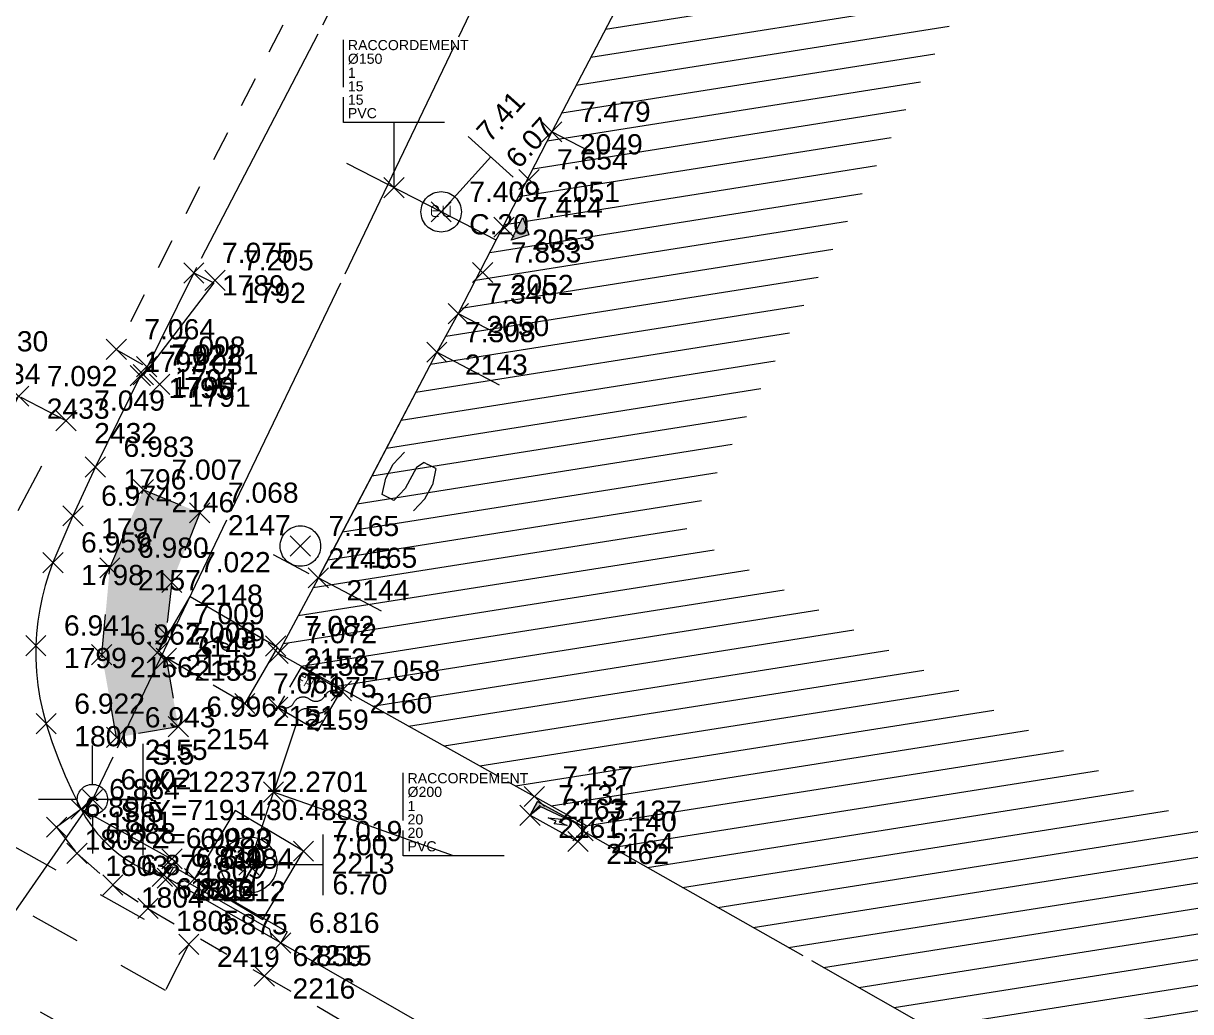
# Model space of a CAD drawing. Header units: metres. Extents: x 1223562 to 1223801, y 7191360 to 7191620.
# Drawn here: x 1223711.59 to 1223723.13, y 7191428.39 to 7191438.16 of the extents above; entities that cross this region are included whole.
import ezdxf
from ezdxf.enums import TextEntityAlignment as Align

# ---------------------------------------------------------------- set-up
doc = ezdxf.new("R2010")
doc.units = ezdxf.units.M
doc.header["$PDMODE"] = 3
doc.header["$PDSIZE"] = 0.1
for name, pattern in [('LL_0822', [2.5, 2.5, 0]), ('LL_0828', [0.8, 0.4, -0.4]), ('LL_0829', [0.6, 0.3, -0.3]), ('ML_0862', [1, 0.5, -0.5]), ('RL_1105', [2.5, 2.5, 0]), ('RL_1110', [2.5, 2.5, 0]), ('Socle_Continu', [2.5, 2.5, 0]), ('YL_2901', [2.5, 2.5, 0])]:
    doc.linetypes.add(name, pattern=pattern)
for name, color, linetype, lineweight in [('BATIH_SCS', 201, 'Socle_Continu', 13), ('ELECT_SCS', 1, 'Socle_Continu', 13), ('MARQU_SCS', 7, 'Socle_Continu', 13), ('SIGNV_SCS', 20, 'Socle_Continu', 13), ('SIGTA_SCI', 7, 'Socle_Continu', 13), ('SIGTM_PSI', 1, 'Socle_Continu', 13), ('SIGTM_SCI', 1, 'Socle_Continu', 13), ('SIGTO_PSI', 255, 'Socle_Continu', 13), ('SIGTO_SCI', 255, 'Socle_Continu', 13), ('TELEC_SCS', 3, 'Socle_Continu', 13), ('VOIRH_SCS', 7, 'Socle_Continu', 13), ('VOIRI_SCS', 7, 'Socle_Continu', 13)]:
    doc.layers.add(name, color=color, linetype=linetype, lineweight=lineweight)
for name, color, linetype, lineweight, true_color in [('BATIM_SCS', 7, 'Socle_Continu', 13, 0xdf7fff), ('EAUPL_PSI', 5, 'Socle_Continu', 13, 0x0000ff), ('EAUPL_PSS', 5, 'Socle_Continu', 13, 0x0000ff), ('EAUPL_SCI', 5, 'Socle_Continu', 13, 0x0000ff), ('EAUPL_SCS', 5, 'Socle_Continu', 13, 0x0000ff), ('EAUPL_SCT', 5, 'Socle_Continu', 13, 0x0000ff), ('EAUUS_PSI', 7, 'Socle_Continu', 13, 0x7f3f00), ('EAUUS_SCI', 7, 'Socle_Continu', 13, 0x7f3f00), ('EAUUS_SCS', 7, 'Socle_Continu', 13, 0x7f3f00), ('EAUUS_SCT', 7, 'Socle_Continu', 13, 0x7f3f00), ('SIGTR_PSS', 7, 'Socle_Continu', 13, 0x9966cc), ('SIGTS_PSS', 7, 'Socle_Continu', 13, 0x9966cc)]:
    doc.layers.add(name, color=color, linetype=linetype, lineweight=lineweight, true_color=true_color)
doc.styles.add('Reseaux', font='arial.ttf')
doc.styles.get("Standard").update_dxf_attribs({"font": 'arial.ttf'})
doc.linetypes.add('BL_0101', pattern='A,3,-0.2,0.2,-0.381,["ep",Standard,S=0.254,R=0,X=-0.2,Y=-0.1],-0.381,0.2,-0.2', length=4.562)
doc.linetypes.add('CL_0181', pattern='A,3,-0.15,0.4,-0.381,["eu",Standard,S=0.254,R=0,X=-0.2,Y=-0.1],-0.381,0.4,-0.15', length=4.862)

# ---------------------------------------------------------------- blocks, each defined once
blk = doc.blocks.new('YP_1521')
at = {"layer": 'SIGTO_SCI', "color": 7, "linetype": 'Socle_Continu'}
blk.add_point((0, 0), dxfattribs=at)
at = {"layer": 'SIGTA_SCI', "linetype": 'Socle_Continu'}
blk.add_attdef('ALT', (0.278, 0.099), '', height=0.2, dxfattribs=at)
at = {"layer": 'SIGTA_SCI', "linetype": 'Socle_Continu', "flags": 9}
blk.add_attdef('CALQUE_ALT', (1.69, -1.18), '', height=0.2, dxfattribs=at)
at = {"layer": 'SIGTM_SCI', "linetype": 'Socle_Continu'}
blk.add_attdef('MAT', (0.278, -0.223), '', height=0.2, dxfattribs=at)
at = {"layer": 'SIGTM_SCI', "linetype": 'Socle_Continu', "flags": 9}
blk.add_attdef('CALQUE_MAT', (1.69, -1.501), '', height=0.2, dxfattribs=at)
at = {"layer": 'SIGTO_SCI', "linetype": 'Socle_Continu', "flags": 9}
for tag, p in [('ID', (1.69, 0.105)), ('NATURE', (1.69, -0.216)), ('FAMILLE', (1.69, -0.538)), ('CALQUE', (1.69, -0.859)), ('PCRS', (1.69, -1.823))]:
    blk.add_attdef(tag, p, '', height=0.2, dxfattribs=at)
blk = doc.blocks.new('YP_2900')
at = {"layer": 'SIGTO_PSI', "linetype": 'Socle_Continu'}
blk.add_line((0.5, 0), (0, 0), dxfattribs=at)
at = {"layer": 'SIGTO_PSI', "linetype": 'Socle_Continu', "flags": 128}
blk.add_lwpolyline([(0.5, -0.55), (0.5, 0.55)], dxfattribs=at)
at = {"layer": 'SIGTO_PSI', "color": 7, "linetype": 'Socle_Continu'}
blk.add_point((0, 0), dxfattribs=at)
at = {"layer": 'SIGTM_PSI', "color": 1, "linetype": 'Socle_Continu'}
blk.add_attdef('MAT', (0.589, 0.345), '', height=0.2, dxfattribs=at)
at = {"layer": 'SIGTM_PSI', "linetype": 'Socle_Continu', "flags": 9}
blk.add_attdef('CALQUE_MAT', (1.598, -0.695), '', height=0.2, dxfattribs=at)
at = {"layer": 'SIGTO_PSI', "linetype": 'Socle_Continu', "flags": 9}
for tag, p in [('ID', (1.598, 0.59)), ('NATURE', (1.598, 0.269)), ('FAMILLE', (1.598, -0.052)), ('CALQUE', (1.598, -0.374)), ('PCRS', (1.598, -1.016))]:
    blk.add_attdef(tag, p, '', height=0.2, dxfattribs=at)
at = {"layer": 'SIGTO_PSI', "linetype": 'Socle_Continu'}
for tag, p in [('X=', (0.589, 0.075)), ('Y=', (0.589, -0.204)), ('Z=', (0.589, -0.482))]:
    blk.add_attdef(tag, p, '', height=0.2, dxfattribs=at)
blk = doc.blocks.new('LP_0841')
at = {"layer": 'VOIRI_SCS', "linetype": 'Socle_Continu', "flags": 128}
blk.add_lwpolyline([(0, 0), (0, 0.5), (1, 0)], dxfattribs=at)
at = {"layer": 'VOIRI_SCS', "linetype": 'Socle_Continu', "flags": 9}
for tag, p in [('ID', (1.428, 0.548)), ('NATURE', (1.428, 0.227)), ('FAMILLE', (1.428, -0.095)), ('CALQUE', (1.428, -0.416)), ('PCRS', (1.428, -0.737))]:
    blk.add_attdef(tag, p, '', height=0.2, dxfattribs=at)
blk = doc.blocks.new('LP_0842')
at = {"layer": 'VOIRI_SCS', "linetype": 'Socle_Continu', "flags": 128}
blk.add_lwpolyline([(1, 0), (1, 0.5), (0, 0)], dxfattribs=at)
at = {"layer": 'VOIRI_SCS', "linetype": 'Socle_Continu', "flags": 9}
for tag, p in [('ID', (1.488, 0.614)), ('NATURE', (1.488, 0.292)), ('FAMILLE', (1.488, -0.029)), ('CALQUE', (1.488, -0.35)), ('PCRS', (1.488, -0.672))]:
    blk.add_attdef(tag, p, '', height=0.2, dxfattribs=at)
blk = doc.blocks.new('HP_0569')
at = {"layer": 'SIGNV_SCS', "linetype": 'Socle_Continu'}
blk.add_line((-0.2, -0.2), (0.2, -0.2), dxfattribs=at)
blk.add_circle((0, 0), 0.2, dxfattribs=at)
at = {"layer": 'SIGNV_SCS', "linetype": 'Socle_Continu', "flags": 9}
for tag, p in [('ID', (0.713, 0.595)), ('NATURE', (0.713, 0.273)), ('FAMILLE', (0.713, -0.048)), ('CALQUE', (0.713, -0.369)), ('PCRS', (0.713, -0.69))]:
    blk.add_attdef(tag, p, '', height=0.2, dxfattribs=at)
blk = doc.blocks.new('IP_0645')
at = {"layer": 'TELEC_SCS', "linetype": 'Socle_Continu'}
h = blk.add_hatch(color=256, dxfattribs=at)
edge = h.paths.add_edge_path()
edge.add_ellipse((0.552, 0.603), major_axis=(-0.0325, 0.0325), ratio=1, start_angle=-134.959, end_angle=45.041, ccw=False)
edge.add_ellipse((0.552, 0.603), major_axis=(0.0325, 0.0325), ratio=1, start_angle=135.041, end_angle=315.041, ccw=False)
h = blk.add_hatch(color=256, dxfattribs=at)
edge = h.paths.add_edge_path()
edge.add_ellipse((0.414, 0.404), major_axis=(0.0324, 0.0324), ratio=1, start_angle=-44.959, end_angle=135.041, ccw=False)
edge.add_ellipse((0.414, 0.404), major_axis=(0.0324, 0.0324), ratio=1, start_angle=135.041, end_angle=315.041, ccw=False)
at = {"layer": 'TELEC_SCS', "linetype": 'Socle_Continu', "flags": 128}
blk.add_lwpolyline([(0, 1), (1, 1), (1, 0), (0, 0)], close=True, dxfattribs=at)
at = {"layer": 'TELEC_SCS', "linetype": 'Socle_Continu'}
for points in [[(0.47, 0.622, 0.070816), (0.429, 0.592, 0.035655), (0.413, 0.573, 0.098491)], [(0.55, 0.649, 0.060394), (0.492, 0.633, 0.025244), (0.47, 0.622, 0.098491)], [(0.598, 0.603, 0.098311), (0.594, 0.621, 0.098491), (0.584, 0.636, 0.098491), (0.57, 0.646, 0.098491), (0.552, 0.649, 0.098491), (0.534, 0.646, 0.098491), (0.52, 0.636, 0.098491), (0.51, 0.621, 0.098491), (0.506, 0.603, 0.000179), (0.506, 0.603, 0.098491)], [(0.506, 0.603, 0.098311), (0.51, 0.586, 0.098491), (0.52, 0.571, 0.098491), (0.534, 0.561, 0.098491), (0.552, 0.557, 0.098491), (0.57, 0.561, 0.098491), (0.584, 0.571, 0.098491), (0.594, 0.586, 0.098491), (0.598, 0.603, 0.000179), (0.598, 0.603, 0.098491)], [(0.378, 0.5, 0.062521), (0.367, 0.41, 0.003745), (0.367, 0.404, 0.098491)], [(0.413, 0.573, 0.059478), (0.388, 0.529, 0.035459), (0.378, 0.5, 0.098491)], [(0.46, 0.404, 0.098311), (0.457, 0.422, 0.098491), (0.447, 0.437, 0.098491), (0.432, 0.447, 0.098491), (0.414, 0.45, 0.098491), (0.397, 0.447, 0.098491), (0.382, 0.437, 0.098491), (0.372, 0.422, 0.098491), (0.369, 0.404, 0.000179), (0.369, 0.404, 0.098491)], [(0.369, 0.404, 0.098311), (0.372, 0.387, 0.098491), (0.382, 0.372, 0.098491), (0.397, 0.362, 0.098491), (0.414, 0.359, 0.098491), (0.432, 0.362, 0.098491), (0.447, 0.372, 0.098491), (0.457, 0.387, 0.098491), (0.46, 0.404, 0.000179), (0.46, 0.404, 0.098491)]]:
    blk.add_lwpolyline(points, format="xyb", dxfattribs=at)
at = {"layer": 'TELEC_SCS', "linetype": 'Socle_Continu', "flags": 9}
for tag, p in [('ID', (1.139, 0.951)), ('NATURE', (1.139, 0.63)), ('FAMILLE', (1.139, 0.309)), ('CALQUE', (1.139, -0.012)), ('PCRS', (1.139, -0.334))]:
    blk.add_attdef(tag, p, '', height=0.2, dxfattribs=at)
blk = doc.blocks.new('BP_0086')
at = {"layer": 'EAUPL_SCS', "linetype": 'Socle_Continu', "flags": 128}
blk.add_lwpolyline([(1, 0.001), (0.999, 1.001), (-0.001, 1), (0, 0)], close=True, dxfattribs=at)
at = {"layer": 'EAUPL_SCS', "linetype": 'Socle_Continu', "const_width": 0.0188, "flags": 128}
for points in [[(0.185, 0.762), (0.114, 0.762, -0.424), (0.072, 0.804), (0.072, 0.874, -0.997785), (0.185, 0.874), (0.185, 0.846), (0.086, 0.846)], [(0.255, 0.677), (0.255, 0.93), (0.318, 0.93, -0.410802), (0.367, 0.881), (0.367, 0.808, -0.396178), (0.318, 0.762), (0.269, 0.762)]]:
    blk.add_lwpolyline(points, format="xyb", dxfattribs=at)
at = {"layer": 'EAUPL_SCS', "linetype": 'Socle_Continu', "flags": 128}
for points in [[(0.125, 0.063, 0.308109), (0.25, 0.25, -0.498161), (0.5, 0.5, 0.49989), (0.749, 0.751, -0.306811), (0.874, 0.938)], [(0.937, 0.563, -0.49989), (0.687, 0.313, 0.49989), (0.437, 0.063)], [(0.719, 0.063, -0.52802), (0.844, 0.157, 0.528439), (0.969, 0.251)]]:
    blk.add_lwpolyline(points, format="xyb", dxfattribs=at)
at = {"layer": 'EAUPL_SCS', "linetype": 'Socle_Continu', "flags": 9}
for tag, p in [('ID', (1.494, 0.906)), ('NATURE', (1.494, 0.585)), ('FAMILLE', (1.494, 0.263)), ('CALQUE', (1.494, -0.058)), ('PCRS', (1.494, -0.379))]:
    blk.add_attdef(tag, p, '', height=0.2, dxfattribs=at)
blk = doc.blocks.new('FP_0406')
at = {"layer": 'ELECT_SCS', "linetype": 'Socle_Continu'}
blk.add_hatch(color=256, dxfattribs=at).paths.add_polyline_path([(0, 0), (0, 0.286), (1, 0.286), (0.1, 0.229)])
at = {"layer": 'ELECT_SCS', "linetype": 'Socle_Continu', "flags": 128}
blk.add_lwpolyline([(0, 0.286), (0, 0), (1, 0), (1, 0.286)], close=True, dxfattribs=at)
at = {"layer": 'ELECT_SCS', "linetype": 'Socle_Continu'}
blk.add_lwpolyline([(0, 0), (0, 0.286), (1, 0.286), (0.1, 0.229)], close=True, dxfattribs=at)
at = {"layer": 'ELECT_SCS', "linetype": 'Socle_Continu', "flags": 128}
blk.add_lwpolyline([(0.689, 0.161), (0.466, 0.074), (0.473, 0.136), (0.314, 0.12), (0.54, 0.215), (0.526, 0.147), (0.689, 0.161)], dxfattribs=at)
at = {"layer": 'ELECT_SCS', "linetype": 'Socle_Continu', "flags": 9}
for tag, p in [('ID', (1.244, 0.678)), ('NATURE', (1.244, 0.357)), ('FAMILLE', (1.244, 0.035)), ('CALQUE', (1.244, -0.286)), ('PCRS', (1.244, -0.607))]:
    blk.add_attdef(tag, p, '', height=0.2, dxfattribs=at)
blk = doc.blocks.new('BP_0084')
at = {"layer": 'EAUPL_SCS', "linetype": 'Socle_Continu'}
blk.add_lwpolyline([(0, 0), (1, 0), (1, 1), (0, 1)], close=True, dxfattribs=at)
at = {"layer": 'EAUPL_SCS', "linetype": 'Socle_Continu', "const_width": 0.0235, "flags": 128}
for points in [[(0.464, 0.398), (0.376, 0.398, -0.424), (0.323, 0.451), (0.323, 0.54, -0.997785), (0.464, 0.54), (0.464, 0.504), (0.341, 0.504)], [(0.552, 0.292), (0.552, 0.61), (0.631, 0.61, -0.410802), (0.693, 0.548), (0.693, 0.457, -0.396178), (0.631, 0.398), (0.57, 0.398)]]:
    blk.add_lwpolyline(points, format="xyb", dxfattribs=at)
at = {"layer": 'EAUPL_SCS', "linetype": 'Socle_Continu'}
blk.add_circle((0.5, 0.5), 0.353, dxfattribs=at)
at = {"layer": 'EAUPL_SCS', "linetype": 'Socle_Continu', "flags": 9}
for tag, p in [('ID', (1.321, 1.197)), ('NATURE', (1.321, 0.875)), ('FAMILLE', (1.321, 0.554)), ('CALQUE', (1.321, 0.233)), ('PCRS', (1.321, -0.088)), ('TYPE', (1.321, -0.41))]:
    blk.add_attdef(tag, p, '', height=0.2, dxfattribs=at)
blk = doc.blocks.new('BP_2055')
at = {"layer": 'EAUPL_PSS', "linetype": 'Socle_Continu'}
blk.add_lwpolyline([(0, 0.16), (1, 0.16), (1, 0), (0, 0)], close=True, dxfattribs=at)
at = {"layer": 'EAUPL_PSS', "linetype": 'Socle_Continu', "flags": 128}
blk.add_lwpolyline([(0.92, 0), (0.8742, 0.08), (0.1258, 0.08), (0.08, 0)], dxfattribs=at)
at = {"layer": 'EAUPL_PSS', "linetype": 'Socle_Continu', "flags": 9}
for tag, p in [('ID', (1.896, 0.2444)), ('NATURE', (1.896, -0.0769)), ('FAMILLE', (1.896, -0.3982)), ('CALQUE', (1.896, -0.7195)), ('PCRS', (1.896, -1.0408))]:
    blk.add_attdef(tag, p, '', height=0.2, dxfattribs=at)
blk = doc.blocks.new('YP_2903')
at = {"layer": 'SIGTR_PSS', "color": 1, "linetype": 'Socle_Continu'}
blk.add_line((0, 0.15), (0, 0.533), dxfattribs=at)
at = {"layer": 'SIGTR_PSS', "color": 5, "linetype": 'Socle_Continu'}
blk.add_line((-0.15, 0), (-0.533, 0), dxfattribs=at)
at = {"layer": 'SIGTR_PSS', "color": 3, "linetype": 'Socle_Continu'}
blk.add_line((0.15, 0), (0.533, 0), dxfattribs=at)
at = {"layer": 'SIGTR_PSS', "color": 2, "linetype": 'Socle_Continu'}
blk.add_line((0, -0.15), (0, -0.533), dxfattribs=at)
at = {"layer": 'SIGTR_PSS', "color": 4, "linetype": 'Socle_Continu'}
blk.add_circle((0, 0), 0.15, dxfattribs=at)
at = {"layer": 'SIGTR_PSS', "linetype": 'Socle_Continu', "flags": 9}
for tag, p in [('ID', (1.343, 0.305)), ('NATURE', (1.343, -0.016)), ('FAMILLE', (1.343, -0.337)), ('CALQUE', (1.343, -0.659)), ('PCRS', (1.343, -0.98))]:
    blk.add_attdef(tag, p, '', height=0.2, dxfattribs=at)
blk = doc.blocks.new('RP_1123')
at = {"layer": 'BATIM_SCS', "linetype": 'Socle_Continu'}
for p, q in [((0, 0.25), (0, 0)), ((0.8976, 0), (0.8976, 0.25)), ((0.3647, 0.1875), (0.4208, 0.2032)), ((0.3647, 0.1875), (0.3647, 0.1562)), ((0.4769, 0.2032), (0.4208, 0.2032)), ((0.4769, 0.2032), (0.533, 0.1875)), ((0.3647, 0.1407), (0.3647, 0.1562)), ((0.3647, 0.1407), (0.3927, 0.125)), ((0.3927, 0.125), (0.4769, 0.125)), ((0.4769, 0.125), (0.533, 0.1094)), ((0.533, 0.1094), (0.533, 0.0938)), ((0.533, 0.0938), (0.533, 0.0625)), ((0.4208, 0.0469), (0.3647, 0.0625)), ((0.4769, 0.0469), (0.4208, 0.0469)), ((0.533, 0.0625), (0.4769, 0.0469)), ((0, 0), (0.8976, 0))]:
    blk.add_line(p, q, dxfattribs=at)
at = {"layer": 'BATIM_SCS', "linetype": 'Socle_Continu', "flags": 9}
for tag, p in [('ID', (1.2471, 0.8053)), ('NATURE', (1.2471, 0.484)), ('FAMILLE', (1.2471, 0.1627)), ('CALQUE', (1.2471, -0.1586)), ('PCRS', (1.2471, -0.4798))]:
    blk.add_attdef(tag, p, '', height=0.2, dxfattribs=at)
blk = doc.blocks.new('RP_1121')
at = {"layer": 'BATIM_SCS', "linetype": 'Socle_Continu'}
blk.add_hatch(color=256, dxfattribs=at).paths.add_polyline_path([(0.4376, 0.086), (0.5001, 0.1722), (0.5626, 0.0859)])
for p, q in [((0.0002, 0.276), (0, 0)), ((1, -0.0007), (1.0002, 0.2753)), ((0.4376, 0.086), (0.5001, 0.1722)), ((0.5001, 0.1722), (0.5626, 0.0859)), ((0.5626, 0.0859), (0.4376, 0.086))]:
    blk.add_line(p, q, dxfattribs=at)
at = {"layer": 'BATIM_SCS', "linetype": 'Socle_Continu', "flags": 9}
for tag, p in [('ID', (1.4315, 0.6509)), ('NATURE', (1.4315, 0.3296)), ('FAMILLE', (1.4315, 0.0083)), ('CALQUE', (1.4315, -0.313)), ('PCRS', (1.4315, -0.6343))]:
    blk.add_attdef(tag, p, '', height=0.2, dxfattribs=at)
blk = doc.blocks.new('CP_0162')
at = {"layer": 'EAUUS_SCS', "linetype": 'Socle_Continu', "const_width": 0.01, "flags": 128}
for points in [[(-0.025, -0.045), (-0.07, -0.045, -0.405328), (-0.096, -0.018), (-0.096, 0.027, -0.999132), (-0.025, 0.027), (-0.025, 0.009), (-0.087, 0.009)], [(0.019, 0.062), (0.019, -0.013, 0.410802), (0.05, -0.045), (0.09, -0.045), (0.09, 0.062)]]:
    blk.add_lwpolyline(points, format="xyb", dxfattribs=at)
at = {"layer": 'EAUUS_SCS', "linetype": 'Socle_Continu'}
blk.add_circle((0, 0), 0.2, dxfattribs=at)
at = {"layer": 'EAUUS_SCS', "linetype": 'Socle_Continu', "flags": 9}
for tag, p in [('ID', (0.618, 0.522)), ('NATURE', (0.618, 0.2)), ('FAMILLE', (0.618, -0.121)), ('CALQUE', (0.618, -0.442)), ('PCRS', (0.618, -0.763))]:
    blk.add_attdef(tag, p, '', height=0.2, dxfattribs=at)
blk = doc.blocks.new('CP_2101')
at = {"layer": 'EAUUS_PSI', "linetype": 'Socle_Continu'}
blk.add_line((0.733, 0), (0, 0), dxfattribs=at)
at = {"layer": 'EAUUS_PSI', "linetype": 'Socle_Continu', "flags": 128}
blk.add_lwpolyline([(0.733, -0.3), (0.733, 0.3)], dxfattribs=at)
at = {"layer": 'EAUUS_PSI', "linetype": 'Socle_Continu'}
blk.add_point((0, 0), dxfattribs=at)
at = {"layer": 'EAUUS_PSI', "linetype": 'Socle_Continu', "style": 'Reseaux', "flags": 9}
for tag, p in [('ID', (2.525, 0.541)), ('NATURE', (2.525, 0.22))]:
    blk.add_attdef(tag, p, '', height=0.2, dxfattribs=at)
at = {"layer": 'EAUUS_PSI', "linetype": 'Socle_Continu'}
for tag, p in [('TAMPON', (0.824, 0.196)), ('RADIER', (0.824, -0.192))]:
    blk.add_attdef(tag, text='', height=0.2, dxfattribs=at).set_placement(p, align=Align.MIDDLE_LEFT)
at = {"layer": 'EAUUS_PSI', "linetype": 'Socle_Continu', "flags": 9}
for tag, p in [('FAMILLE', (2.525, -0.101)), ('CALQUE', (2.525, -0.423)), ('PCRS', (2.525, -0.744))]:
    blk.add_attdef(tag, p, '', height=0.2, dxfattribs=at)
blk = doc.blocks.new('*U101')
at = {"layer": 'EAUUS_SCI', "linetype": 'Socle_Continu'}
blk.add_line((0, 1.285), (0, 0), dxfattribs=at)
at = {"layer": 'EAUUS_SCI', "linetype": 'Socle_Continu', "flags": 128}
blk.add_lwpolyline([(1, 1.285), (-1, 1.285), (-1, 2.923)], dxfattribs=at)
at = {"layer": 'EAUUS_SCI', "linetype": 'Socle_Continu'}
blk.add_point((0, 0), dxfattribs=at)
for tag, p in [('TYPE', (-0.911, 2.718)), ('DIAM', (-0.911, 2.448)), ('NBR', (-0.911, 2.17)), ('LARG', (-0.911, 1.904)), ('HAUT', (-0.911, 1.638)), ('MATER', (-0.911, 1.372))]:
    blk.add_attdef(tag, p, '', height=0.2, dxfattribs=at)
at = {"layer": 'EAUUS_SCI', "linetype": 'Socle_Continu', "flags": 9}
for tag, p in [('ID', (2.47, 1.418)), ('NATURE', (2.47, 1.097)), ('FAMILLE', (2.47, 0.776)), ('CALQUE', (2.47, 0.454))]:
    blk.add_attdef(tag, p, '', height=0.2, dxfattribs=at)
blk = doc.blocks.new('*U116')
at = {"layer": 'EAUPL_SCI', "linetype": 'Socle_Continu'}
blk.add_line((3.563, -1.26), (0, 0), dxfattribs=at)
at = {"layer": 'EAUPL_SCI', "linetype": 'Socle_Continu', "flags": 128}
blk.add_lwpolyline([(4.563, -1.26), (2.563, -1.26), (2.563, 0.379)], dxfattribs=at)
at = {"layer": 'EAUPL_SCI', "linetype": 'Socle_Continu'}
blk.add_point((0, 0), dxfattribs=at)
at = {"layer": 'EAUPL_SCI', "linetype": 'Socle_Continu', "flags": 9}
for tag, p in [('ID', (2.47, 1.418)), ('NATURE', (2.47, 1.097)), ('FAMILLE', (2.47, 0.776)), ('CALQUE', (2.47, 0.454))]:
    blk.add_attdef(tag, p, '', height=0.2, dxfattribs=at)
at = {"layer": 'EAUPL_SCI', "linetype": 'Socle_Continu'}
for tag, p in [('TYPE', (2.651, 0.173)), ('DIAM', (2.651, -0.097)), ('NBR', (2.651, -0.375)), ('LARG', (2.651, -0.641)), ('HAUT', (2.651, -0.907)), ('MATER', (2.651, -1.173))]:
    blk.add_attdef(tag, p, '', height=0.2, dxfattribs=at)
blk = doc.blocks.new('BP_2051')
at = {"layer": 'EAUPL_PSI', "linetype": 'Socle_Continu'}
blk.add_line((0.733, 0), (0, 0), dxfattribs=at)
at = {"layer": 'EAUPL_PSI', "linetype": 'Socle_Continu', "flags": 128}
blk.add_lwpolyline([(0.733, -0.3), (0.733, 0.3)], dxfattribs=at)
at = {"layer": 'EAUPL_PSI', "linetype": 'Socle_Continu'}
blk.add_point((0, 0), dxfattribs=at)
for tag, p in [('TAMPON', (0.824, 0.196)), ('RADIER', (0.824, -0.192))]:
    blk.add_attdef(tag, text='', height=0.2, dxfattribs=at).set_placement(p, align=Align.MIDDLE_LEFT)
at = {"layer": 'EAUPL_PSI', "linetype": 'Socle_Continu', "style": 'Reseaux', "flags": 9}
for tag, p in [('ID', (2.428, 0.07)), ('NATURE', (2.428, -0.251))]:
    blk.add_attdef(tag, p, '', height=0.2, dxfattribs=at)
at = {"layer": 'EAUPL_PSI', "linetype": 'Socle_Continu', "flags": 9}
for tag, p in [('FAMILLE', (2.428, -0.573)), ('CALQUE', (2.428, -0.894)), ('PCRS', (2.428, -1.215))]:
    blk.add_attdef(tag, p, '', height=0.2, dxfattribs=at)

msp = doc.modelspace()

# ---------------------------------------------------------------- hatches: boundary and pattern name
at = {"layer": 'BATIH_SCS', "linetype": 'Socle_Continu'}
h = msp.add_hatch(dxfattribs=at)
h.set_pattern_fill('RL_1107', color=256, angle=324, pattern_type=2)
h.set_pattern_definition([(9, (0, 0), (-0.03910861626, 0.246922085149), [])])
h.paths.add_polyline_path([(1223734.774, 7191458.11), (1223737.57, 7191460.468), (1223738.179, 7191460.991), (1223741.047, 7191463.032), (1223741.806, 7191463.43), (1223744.902, 7191465.188), (1223746.432, 7191466.015), (1223746.502, 7191466.045), (1223747.824, 7191466.636), (1223750.884, 7191468.054), (1223748.434, 7191474.756), (1223748.165, 7191475.484), (1223748.281, 7191475.526), (1223751.777, 7191476.792), (1223754.931, 7191477.924), (1223754.885, 7191478.05), (1223760.818, 7191480.183), (1223761.947, 7191480.614), (1223764.032, 7191481.369), (1223764.066, 7191481.273), (1223765.561, 7191481.815), (1223769.056, 7191483.061), (1223773.425, 7191484.644), (1223774.643, 7191485.075), (1223778.453, 7191486.464), (1223777.426, 7191489.283), (1223773.629, 7191487.899), (1223772.414, 7191487.469), (1223768.034, 7191485.881), (1223767.366, 7191485.639), (1223767.322, 7191485.761), (1223766.466, 7191485.451), (1223766.504, 7191485.348), (1223765.864, 7191485.116), (1223765.83, 7191485.21), (1223764.999, 7191484.909), (1223760.9, 7191483.426), (1223759.774, 7191482.996), (1223753.801, 7191480.848), (1223751.033, 7191479.829), (1223751.071, 7191479.726), (1223750.957, 7191479.685), (1223750.9, 7191479.842), (1223750.782, 7191479.8), (1223749.847, 7191479.464), (1223749.904, 7191479.304), (1223749.94, 7191479.205), (1223749.904, 7191479.304), (1223747.263, 7191478.348), (1223744.312, 7191477.287), (1223744.471, 7191476.835), (1223745.617, 7191473.722), (1223747.119, 7191469.616), (1223746.581, 7191469.366), (1223745.31, 7191468.798), (1223745.135, 7191468.725), (1223743.448, 7191467.812), (1223740.344, 7191466.049), (1223740.343, 7191466.05), (1223739.497, 7191465.606), (1223739.411, 7191465.55), (1223736.329, 7191463.357), (1223735.626, 7191462.753), (1223732.761, 7191460.337), (1223732.069, 7191459.667), (1223729.39, 7191457.078), (1223728.664, 7191456.399), (1223727.217, 7191454.748), (1223726.804, 7191454.242), (1223725.113, 7191451.913), (1223725.062, 7191451.944), (1223724.339, 7191450.834, 0.014624), (1223723.451, 7191449.516, 0.01629), (1223722.554, 7191447.99), (1223721.85, 7191446.726), (1223721.08, 7191445.259), (1223720.409, 7191443.969), (1223719.859, 7191442.869), (1223719.239, 7191441.685), (1223719.239, 7191441.686), (1223718.761, 7191440.858), (1223717.859, 7191439.088), (1223716.812, 7191437.09), (1223715.887, 7191435.293), (1223715.675, 7191434.911), (1223714.504, 7191432.68), (1223714.106, 7191431.934), (1223716.64, 7191430.518), (1223717.15, 7191430.233), (1223717.12, 7191430.179), (1223721.513, 7191427.684), (1223722.195, 7191427.297), (1223722.452, 7191427.162), (1223722.733, 7191427.005), (1223727.812, 7191424.096), (1223727.846, 7191424.157), (1223728.029, 7191424.052), (1223728.048, 7191424.087), (1223728.9, 7191423.572), (1223729.743, 7191423.046), (1223729.905, 7191422.946), (1223729.889, 7191422.92), (1223732.78, 7191421.284), (1223735.413, 7191419.743), (1223736.903, 7191422.347), (1223718.126, 7191433.125), (1223718.316, 7191433.487), (1223718.534, 7191433.88), (1223719.474, 7191435.707), (1223720.524, 7191437.711), (1223721.398, 7191439.426), (1223721.877, 7191440.256), (1223722.53, 7191441.502), (1223723.081, 7191442.606), (1223723.739, 7191443.87), (1223724.489, 7191445.3), (1223725.182, 7191446.543, -0.016433), (1223725.986, 7191447.913, -0.015305), (1223726.815, 7191449.138), (1223726.886, 7191449.248), (1223729.181, 7191452.411), (1223729.507, 7191452.81), (1223730.823, 7191454.31), (1223731.457, 7191454.905), (1223734.155, 7191457.51)])
h.paths.add_polyline_path([(1223732.43, 7191459.9), (1223732.516, 7191459.984), (1223732.531, 7191459.882)], flags=16)
h.paths.add_polyline_path([(1223729.131, 7191456.718), (1223729.145, 7191456.613), (1223729.04, 7191456.633)], flags=16)
h.paths.add_polyline_path([(1223735.986, 7191462.956), (1223736.074, 7191463.032), (1223736.082, 7191462.934)], flags=16)
h.paths.add_polyline_path([(1223724.888, 7191451.282), (1223724.93, 7191451.187), (1223724.826, 7191451.185)], flags=16)
h.paths.add_polyline_path([(1223739.918, 7191465.73), (1223740.027, 7191465.787), (1223740.013, 7191465.682)], flags=16)
h.paths.add_polyline_path([(1223745.901, 7191468.968), (1223746.06, 7191469.039), (1223746.016, 7191468.925)], flags=16)
h.paths.add_polyline_path([(1223719.668, 7191442.319), (1223719.706, 7191442.206), (1223719.592, 7191442.173)], flags=16)
h.paths.add_polyline_path([(1223716.525, 7191436.243), (1223716.585, 7191436.07), (1223716.409, 7191436.019)], flags=16)
h.paths.add_polyline_path([(1223750.285, 7191479.53), (1223750.402, 7191479.572), (1223750.373, 7191479.47)], flags=16)
h.paths.add_polyline_path([(1223752.865, 7191480.362), (1223753.083, 7191480.442), (1223753.02, 7191480.277)], flags=16)
h.paths.add_polyline_path([(1223721.939, 7191427.64), (1223721.939, 7191427.541), (1223721.854, 7191427.589)], flags=16)
h.paths.add_polyline_path([(1223729.413, 7191423.456), (1223729.42, 7191423.35), (1223729.314, 7191423.415)], flags=16)
h.paths.add_polyline_path([(1223760.298, 7191483.104), (1223760.438, 7191483.158), (1223760.399, 7191483.05)], flags=16)
h.paths.add_polyline_path([(1223771.667, 7191487.085), (1223771.841, 7191487.148), (1223771.79, 7191487.017)], flags=16)
h.paths.add_polyline_path([(1223774.047, 7191487.978), (1223774.16, 7191488.019), (1223774.127, 7191487.934)], flags=16)
at = {"layer": 'VOIRH_SCS', "linetype": 'Socle_Continu'}
h = msp.add_hatch(dxfattribs=at)
h.set_pattern_fill('LL_0828', color=256, pattern_type=2)
h.set_pattern_definition([(0, (0, 0), (0, 0.1099852), [0.0635, -0.127]), (120, (0, 0), (-0.0952499772403, -0.0549926), [0.0635, -0.127]), (60, (0.0635, 0), (-0.0952499772403, 0.0549926), [0.0635, -0.127])])
h.paths.add_polyline_path([(1223703.48, 7191437.041), (1223702.909, 7191437.03), (1223702.097, 7191437.051), (1223702.083, 7191436.456), (1223702.895, 7191436.445), (1223702.919, 7191436.419), (1223703.521, 7191436.449), (1223704.007, 7191436.717), (1223703.938, 7191436.793)])
h.paths.add_polyline_path([(1223704.514, 7191437.26), (1223703.978, 7191437.525), (1223704.447, 7191438.466), (1223704.976, 7191438.185)])
h.paths.add_polyline_path([(1223712.773, 7191433.551), (1223713.331, 7191433.323), (1223713.055, 7191432.636), (1223712.994, 7191432.123), (1223712.912, 7191431.939), (1223713, 7191431.885), (1223713.118, 7191431.208), (1223712.509, 7191431.102), (1223712.362, 7191431.92), (1223712.442, 7191432.779)])
h.paths.add_polyline_path([(1223706.959, 7191421.024), (1223706.433, 7191421.343), (1223706.655, 7191421.704), (1223706.784, 7191421.849), (1223707.159, 7191422.194), (1223707.727, 7191422.418), (1223708.221, 7191422.477), (1223708.307, 7191421.894), (1223707.89, 7191421.82), (1223707.502, 7191421.655), (1223707.18, 7191421.393)])
h.paths.add_polyline_path([(1223709.503, 7191421.246), (1223709.795, 7191421.779), (1223710.504, 7191421.375), (1223710.202, 7191420.86)])
h.paths.add_polyline_path([(1223697.61, 7191427.897), (1223697.999, 7191428.363), (1223698.426, 7191427.997), (1223698.724, 7191427.431), (1223698.798, 7191426.84), (1223698.678, 7191426.044), (1223698.099, 7191426.322), (1223698.127, 7191426.421), (1223698.172, 7191426.848), (1223698.124, 7191427.259), (1223697.922, 7191427.623)])

# ---------------------------------------------------------------- linework, layer by layer
at = {"layer": 'BATIM_SCS', "linetype": 'RL_1105'}
msp.add_polyline3d([(1223721.08, 7191445.259, 8.017), (1223720.409, 7191443.969, 7.912), (1223719.859, 7191442.869, 7.852), (1223719.248, 7191441.703, 7.929), (1223718.761, 7191440.858, 7.662), (1223717.859, 7191439.088, 7.693), (1223716.812, 7191437.09, 7.479), (1223715.887, 7191435.293, 7.34), (1223715.675, 7191434.911, 7.308), (1223714.504, 7191432.68, 7.165), (1223714.106, 7191431.934, 7.072), (1223716.64, 7191430.518, 7.137), (1223717.15, 7191430.233, 7.144), (1223717.12, 7191430.179, 7.137), (1223721.513, 7191427.684, 7.255)], dxfattribs=at)
at = {"layer": 'BATIM_SCS', "linetype": 'RL_1110'}
msp.add_polyline3d([(1223716.812, 7191437.09, 7.479), (1223715.887, 7191435.293, 7.34)], dxfattribs=at)
at = {"layer": 'EAUPL_SCT', "linetype": 'BL_0101'}
msp.add_polyline3d([(1223714.3, 7191431.284, 7.064), (1223713.819, 7191429.841, 7.002)], dxfattribs=at)
at = {"layer": 'EAUUS_SCT', "linetype": 'CL_0181'}
for points in [[(1223715.718, 7191436.299, 6.07), (1223714.784, 7191436.778, 6.07)], [(1223716.261, 7191436.02, 6.07), (1223715.718, 7191436.299, 6.07)]]:
    msp.add_polyline3d(points, dxfattribs=at)
at = {"layer": 'MARQU_SCS', "linetype": 'ML_0862'}
for points in [[(1223710.592, 7191431.581, 6.994), (1223712.009, 7191434.234, 7.049), (1223711.54, 7191434.476, 7.092), (1223710.123, 7191431.824, 7.01)], [(1223710.6, 7191430.526, 6.977), (1223713.223, 7191429.056, 6.875), (1223712.991, 7191428.601, 6.886), (1223710.367, 7191430.072, 6.972)], [(1223709.775, 7191428.914, 6.96), (1223710.008, 7191429.368, 6.965), (1223712.631, 7191427.897, 6.903), (1223712.399, 7191427.443, 6.913)]]:
    msp.add_polyline3d(points, close=True, dxfattribs=at)
at = {"layer": 'SIGTS_PSS', "linetype": 'YL_2901'}
msp.add_polyline3d([(1223754.624, 7191615.542, 13.233), (1223774.768, 7191564.41, 13.107), (1223759.899, 7191516.921, 12.089), (1223739.481, 7191487.157, 10.877), (1223712.27, 7191430.488, 6.902), (1223666.985, 7191365.329, 3.888), (1223604.313, 7191397.356, 4.87), (1223562.746, 7191366.34, 4.088)], dxfattribs=at)
at = {"layer": 'VOIRI_SCS', "linetype": 'LL_0829'}
for points in [[(1223738.65, 7191485.834, 10.772), (1223738.491, 7191485.922, 10.771), (1223738.456, 7191485.844, 10.763), (1223738.33, 7191485.88, 10.783), (1223738.015, 7191485.306, 10.739), (1223737.97, 7191485.179, 10.739), (1223737.941, 7191484.692, 10.708), (1223737.947, 7191484.577, 10.699), (1223737.904, 7191483.891, 10.648), (1223737.877, 7191483.771, 10.634), (1223736.549, 7191481.329, 10.425), (1223736.368, 7191480.954, 10.4), (1223730.967, 7191470.585, 9.62), (1223726.034, 7191461.102, 8.927), (1223724.241, 7191457.666, 8.664), (1223721.342, 7191452.082, 8.228), (1223716.619, 7191442.95, 7.587), (1223712.505, 7191434.939, 7.064), (1223712.806, 7191434.767, 7.008)], [(1223712.157, 7191430.392, 6.864), (1223711.915, 7191430.214, 6.896), (1223712.118, 7191429.955, 6.888), (1223712.471, 7191429.642, 6.879), (1223712.819, 7191429.411, 6.866), (1223713.97, 7191428.742, 6.859), (1223718.341, 7191426.233, 7.002), (1223726.477, 7191421.615, 7.297), (1223735.991, 7191416.165, 7.691), (1223742.47, 7191412.472, 7.93)]]:
    msp.add_polyline3d(points, dxfattribs=at)
at = {"layer": 'VOIRI_SCS', "linetype": 'LL_0822'}
for points in [[(1223716.896, 7191442.671, 7.539), (1223713.272, 7191435.695, 7.075), (1223712.773, 7191434.689, 7.022), (1223712.744, 7191434.68, 7.021), (1223712.299, 7191433.777, 6.983), (1223712.077, 7191433.293, 6.974), (1223711.879, 7191432.831, 6.959)], [(1223711.879, 7191432.831, 6.959), (1223711.838, 7191432.718, 6.956), (1223711.802, 7191432.603, 6.954), (1223711.772, 7191432.487, 6.951), (1223711.748, 7191432.369, 6.949), (1223711.729, 7191432.25, 6.946), (1223711.717, 7191432.131, 6.944), (1223711.71, 7191432.01, 6.941), (1223711.71, 7191431.88, 6.938), (1223711.716, 7191431.75, 6.935), (1223711.73, 7191431.62, 6.931), (1223711.751, 7191431.491, 6.928), (1223711.778, 7191431.363, 6.925), (1223711.812, 7191431.237, 6.922), (1223711.869, 7191431.063, 6.91), (1223711.931, 7191430.892, 6.899), (1223712, 7191430.722, 6.887), (1223712.076, 7191430.556, 6.876), (1223712.157, 7191430.392, 6.864), (1223712.205, 7191430.307, 6.861), (1223712.26, 7191430.227, 6.859), (1223712.319, 7191430.15, 6.856), (1223712.385, 7191430.078, 6.853), (1223712.455, 7191430.01, 6.85), (1223712.53, 7191429.948, 6.848), (1223712.609, 7191429.892, 6.845), (1223712.692, 7191429.841, 6.842), (1223712.778, 7191429.796, 6.839), (1223712.868, 7191429.758, 6.837), (1223712.96, 7191429.727, 6.834)], [(1223714.132, 7191429.07, 6.816), (1223718.542, 7191426.548, 6.961), (1223726.592, 7191421.974, 7.245)]]:
    msp.add_polyline3d(points, dxfattribs=at)
at = {"layer": 'VOIRI_SCS', "linetype": 'LL_0828'}
msp.add_polyline3d([(1223712.773, 7191433.551, 7.007), (1223713.331, 7191433.323, 7.068), (1223713.055, 7191432.636, 7.022), (1223712.994, 7191432.123, 7.009), (1223712.912, 7191431.939, 7.003), (1223713, 7191431.885, 7.009), (1223713.118, 7191431.208, 6.996), (1223712.509, 7191431.102, 6.943), (1223712.362, 7191431.92, 6.962), (1223712.442, 7191432.779, 6.98)], close=True, dxfattribs=at)

# ---------------------------------------------------------------- block references
at = {"layer": 'BATIM_SCS', "linetype": 'Socle_Continu'}
for name, p, xscale, yscale, zscale, rotation in [('RP_1121', (1223716.812, 7191437.09, 7.479), 2.020555543928739, 1.534890811457336, 1.534890811457336, 242.7892149468348), ('RP_1123', (1223715.675, 7191434.911, 7.308), 2.806359336223103, 2.806359336223103, 2.806359336223103, 242.3027384192301)]:
    msp.add_blockref(name, p, dxfattribs=dict(at, xscale=xscale, yscale=yscale, zscale=zscale, rotation=rotation))
at = {"layer": 'EAUPL_PSI', "linetype": 'Socle_Continu'}
msp.add_blockref('BP_2051', (1223713.819, 7191429.841, 7), dxfattribs=at).add_auto_attribs({'TAMPON': '7.00', 'RADIER': '6.70'})
at = {"layer": 'EAUPL_PSS', "linetype": 'Socle_Continu', "xscale": 1.291325864446668, "yscale": 0.8, "rotation": 330.2796472855672}
msp.add_blockref('BP_2055', (1223713.011, 7191429.71, 6.81), dxfattribs=at)
at = {"layer": 'EAUPL_SCI', "linetype": 'Socle_Continu', "xscale": 0.5, "yscale": 0.5, "zscale": 0.5}
msp.add_blockref('*U116', (1223714.06, 7191430.562), dxfattribs=at).add_auto_attribs({'TYPE': 'RACCORDEMENT', 'DIAM': 'Ø200', 'NBR': '1', 'LARG': '20', 'HAUT': '20', 'MATER': 'PVC'})
at = {"layer": 'EAUPL_SCS', "linetype": 'Socle_Continu'}
for name, p, xscale, yscale, rotation in [('BP_0086', (1223714.102, 7191431.4, 7.075), 0.4592549011737258, 0.4592549011737258, 329.5344518905258), ('BP_0084', (1223713.28, 7191429.705, 6.984), 0.7851227468946673, 0.7851227468946673, 329.1777805682596)]:
    msp.add_blockref(name, p, dxfattribs=dict(at, xscale=xscale, yscale=yscale, rotation=rotation))
at = {"layer": 'EAUUS_PSI', "linetype": 'Socle_Continu'}
ref = msp.add_blockref('CP_2101', (1223715.718, 7191436.299, 7.409), dxfattribs=dict(at, rotation=47.94587171216902))
ref.add_attrib('TAMPON', '7.41', dxfattribs={"linetype": 'Socle_Continu', "height": 0.2, "rotation": 47.9459}).set_placement((1223716.124, 7191437.042), align=Align.MIDDLE_LEFT)
ref.add_attrib('RADIER', '6.07', dxfattribs={"linetype": 'Socle_Continu', "height": 0.2, "rotation": 47.9459}).set_placement((1223716.412, 7191436.782), align=Align.MIDDLE_LEFT)
at = {"layer": 'EAUUS_SCI', "linetype": 'Socle_Continu', "xscale": 0.5, "yscale": 0.5, "zscale": 0.5}
msp.add_blockref('*U101', (1223715.251, 7191436.539), dxfattribs=at).add_auto_attribs({'TYPE': 'RACCORDEMENT', 'DIAM': 'Ø150', 'NBR': '1', 'LARG': '15', 'HAUT': '15', 'MATER': 'PVC'})
at = {"layer": 'EAUUS_SCS', "linetype": 'Socle_Continu'}
msp.add_blockref('CP_0162', (1223715.718, 7191436.299, 7.409), dxfattribs=at)
at = {"layer": 'ELECT_SCS', "linetype": 'Socle_Continu', "xscale": 0.5396840734385641, "yscale": 0.5396840734385641, "rotation": 331.3970219080892}
msp.add_blockref('FP_0406', (1223716.597, 7191430.332, 7.131), dxfattribs=at)
at = {"layer": 'SIGNV_SCS', "linetype": 'Socle_Continu', "rotation": 332.3027384444825}
msp.add_blockref('HP_0569', (1223714.326, 7191432.994, 7.165), dxfattribs=at)
at = {"layer": 'SIGTO_PSI', "color": 193, "linetype": 'Socle_Continu'}
msp.add_blockref('YP_2900', (1223712.27, 7191430.488, 6.902), dxfattribs=at).add_auto_attribs({'MAT': 'S.5', 'X=': 'X=1223712.2701', 'Y=': 'Y=7191430.4883', 'Z=': 'Z=6.9020'})
at = {"layer": 'SIGTO_SCI', "linetype": 'Socle_Continu'}
for p, values in [((1223716.812, 7191437.09, 7.479), {'ALT': '7.479', 'MAT': '2049'}), ((1223716.586, 7191436.619, 7.654), {'ALT': '7.654', 'MAT': '2051'}), ((1223715.718, 7191436.299, 7.409), {'ALT': '7.409', 'MAT': 'C.20'}), ((1223716.339, 7191436.147, 7.414), {'ALT': '7.414', 'MAT': '2053'}), ((1223713.272, 7191435.695, 7.075), {'ALT': '7.075', 'MAT': '1789'}), ((1223713.481, 7191435.621, 7.205), {'ALT': '7.205', 'MAT': '1792'}), ((1223716.128, 7191435.699, 7.853), {'ALT': '7.853', 'MAT': '2052'}), ((1223715.887, 7191435.293, 7.34), {'ALT': '7.340', 'MAT': '2050'}), ((1223712.505, 7191434.939, 7.064), {'ALT': '7.064', 'MAT': '1793'}), ((1223715.675, 7191434.911, 7.308), {'ALT': '7.308', 'MAT': '2143'}), ((1223710.856, 7191434.82, 7.13), {'ALT': '7.130', 'MAT': '2434'}), ((1223712.744, 7191434.68, 7.021), {'ALT': '7.021', 'MAT': '1795'}), ((1223712.773, 7191434.689, 7.022), {'ALT': '7.022', 'MAT': '1790'}), ((1223712.806, 7191434.767, 7.008), {'ALT': '7.008', 'MAT': '1794'}), ((1223712.934, 7191434.594, 7.031), {'ALT': '7.031', 'MAT': '1791'}), ((1223711.54, 7191434.476, 7.092), {'ALT': '7.092', 'MAT': '2433'}), ((1223712.009, 7191434.234, 7.049), {'ALT': '7.049', 'MAT': '2432'}), ((1223712.299, 7191433.777, 6.983), {'ALT': '6.983', 'MAT': '1796'}), ((1223712.773, 7191433.551, 7.007), {'ALT': '7.007', 'MAT': '2146'}), ((1223712.077, 7191433.293, 6.974), {'ALT': '6.974', 'MAT': '1797'}), ((1223713.331, 7191433.323, 7.068), {'ALT': '7.068', 'MAT': '2147'}), ((1223714.326, 7191432.994, 7.165), {'ALT': '7.165', 'MAT': '2145'}), ((1223711.879, 7191432.831, 6.959), {'ALT': '6.959', 'MAT': '1798'}), ((1223712.442, 7191432.779, 6.98), {'ALT': '6.980', 'MAT': '2157'}), ((1223713.055, 7191432.636, 7.022), {'ALT': '7.022', 'MAT': '2148'}), ((1223714.504, 7191432.68, 7.165), {'ALT': '7.165', 'MAT': '2144'}), ((1223712.994, 7191432.123, 7.009), {'ALT': '7.009', 'MAT': '2149'}), ((1223711.71, 7191432.01, 6.941), {'ALT': '6.941', 'MAT': '1799'}), ((1223712.362, 7191431.92, 6.962), {'ALT': '6.962', 'MAT': '2156'}), ((1223712.912, 7191431.939, 7.003), {'ALT': '7.003', 'MAT': '2150'}), ((1223714.082, 7191432.005, 7.082), {'ALT': '7.082', 'MAT': '2152'}), ((1223714.106, 7191431.934, 7.072), {'ALT': '7.072', 'MAT': '2158'}), ((1223713, 7191431.885, 7.009), {'ALT': '7.009', 'MAT': '2153'}), ((1223714.731, 7191431.563, 7.058), {'ALT': '7.058', 'MAT': '2160'}), ((1223713.777, 7191431.437, 7.061), {'ALT': '7.061', 'MAT': '2151'}), ((1223714.102, 7191431.4, 7.075), {'ALT': '7.075', 'MAT': '2159'}), ((1223711.812, 7191431.237, 6.922), {'ALT': '6.922', 'MAT': '1800'}), ((1223713.118, 7191431.208, 6.996), {'ALT': '6.996', 'MAT': '2154'}), ((1223712.509, 7191431.102, 6.943), {'ALT': '6.943', 'MAT': '2155'}), ((1223716.64, 7191430.518, 7.137), {'ALT': '7.137', 'MAT': '2163'}), ((1223712.27, 7191430.488, 6.902), {'ALT': '6.902', 'MAT': 'S.5'}), ((1223712.157, 7191430.392, 6.864), {'ALT': '6.864', 'MAT': '1801'}), ((1223716.597, 7191430.332, 7.131), {'ALT': '7.131', 'MAT': '2161'}), ((1223711.915, 7191430.214, 6.896), {'ALT': '6.896', 'MAT': '1802'}), ((1223717.12, 7191430.179, 7.137), {'ALT': '7.137', 'MAT': '2164'}), ((1223717.071, 7191430.073, 7.14), {'ALT': '7.140', 'MAT': '2162'}), ((1223712.118, 7191429.955, 6.888), {'ALT': '6.888', 'MAT': '1803'}), ((1223714.357, 7191429.977, 7.019), {'ALT': '7.019', 'MAT': '2213'}), ((1223713.057, 7191429.901, 6.983), {'ALT': '6.983', 'MAT': '1807'}), ((1223712.96, 7191429.727, 6.834), {'ALT': '6.834', 'MAT': '1806'}), ((1223713.011, 7191429.71, 6.81), {'ALT': '6.810', 'MAT': '2214'}), ((1223712.471, 7191429.642, 6.879), {'ALT': '6.879', 'MAT': '1804'}), ((1223713.28, 7191429.705, 6.984), {'ALT': '6.984', 'MAT': '2212'}), ((1223712.819, 7191429.411, 6.866), {'ALT': '6.866', 'MAT': '1805'}), ((1223713.223, 7191429.056, 6.875), {'ALT': '6.875', 'MAT': '2419'}), ((1223714.132, 7191429.07, 6.816), {'ALT': '6.816', 'MAT': '2215'}), ((1223713.97, 7191428.742, 6.859), {'ALT': '6.859', 'MAT': '2216'})]:
    msp.add_blockref('YP_1521', p, dxfattribs=at).add_auto_attribs(values)
at = {"layer": 'SIGTR_PSS', "linetype": 'Socle_Continu'}
msp.add_blockref('YP_2903', (1223712.27, 7191430.488, 6.902), dxfattribs=at)
at = {"layer": 'TELEC_SCS', "linetype": 'Socle_Continu', "xscale": 0.9992640989610476, "yscale": 0.6441397406837456, "rotation": 329.8713434429205}
msp.add_blockref('IP_0645', (1223712.912, 7191431.939, 7.003), dxfattribs=at)
at = {"layer": 'VOIRI_SCS', "linetype": 'Socle_Continu'}
for name, p, xscale, yscale, zscale, rotation in [('LP_0841', (1223713.272, 7191435.695, 7.075), 1.1228, 0.4440512293790648, 2.381029890290094, 243.6476362100613), ('LP_0842', (1223712.157, 7191430.392, 6.864), 1.0425, 0.3982178162304532, 1.999999993754898, 320.334498173001)]:
    msp.add_blockref(name, p, dxfattribs=dict(at, xscale=xscale, yscale=yscale, zscale=zscale, rotation=rotation))

doc.saveas('drawing.dxf')
